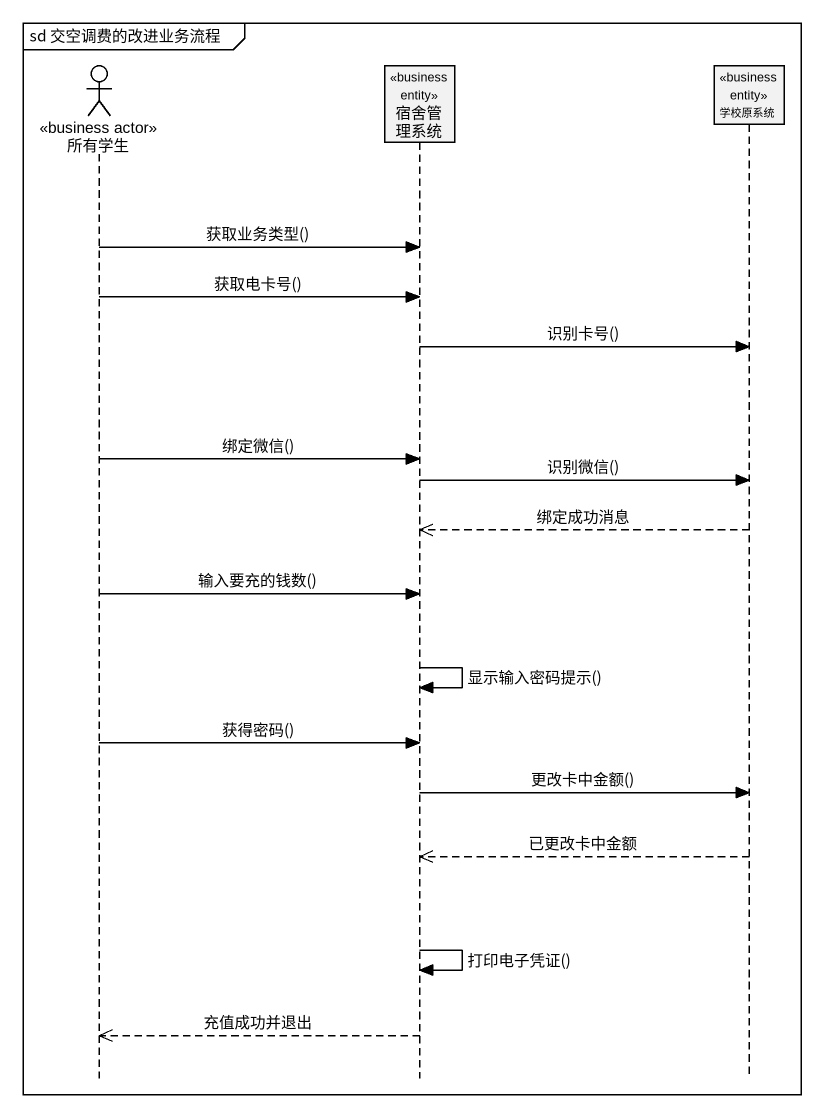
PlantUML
@startuml
mainframe sd 交空调费的改进业务流程
hide footbox
actor 所有学生 <<business actor>>
participant 宿舍管理系统 <<business entity>>
participant 学校原系统 <<business entity>>

所有学生 -> 宿舍管理系统 : 获取业务类型()
所有学生 -> 宿舍管理系统 : 获取电卡号()
宿舍管理系统 -> 学校原系统 : 识别卡号()
所有学生 -> 宿舍管理系统 : 绑定微信()
宿舍管理系统 -> 学校原系统 : 识别微信()
学校原系统 -->> 宿舍管理系统 : 绑定成功消息
所有学生 -> 宿舍管理系统 : 输入要充的钱数()
宿舍管理系统 -> 宿舍管理系统 : 显示输入密码提示()
所有学生 -> 宿舍管理系统 : 获得密码()
宿舍管理系统 -> 学校原系统 : 更改卡中金额()
学校原系统 -->> 宿舍管理系统 : 已更改卡中金额
宿舍管理系统 -> 宿舍管理系统 : 打印电子凭证()
宿舍管理系统 -->> 所有学生 : 充值成功并退出
@enduml
